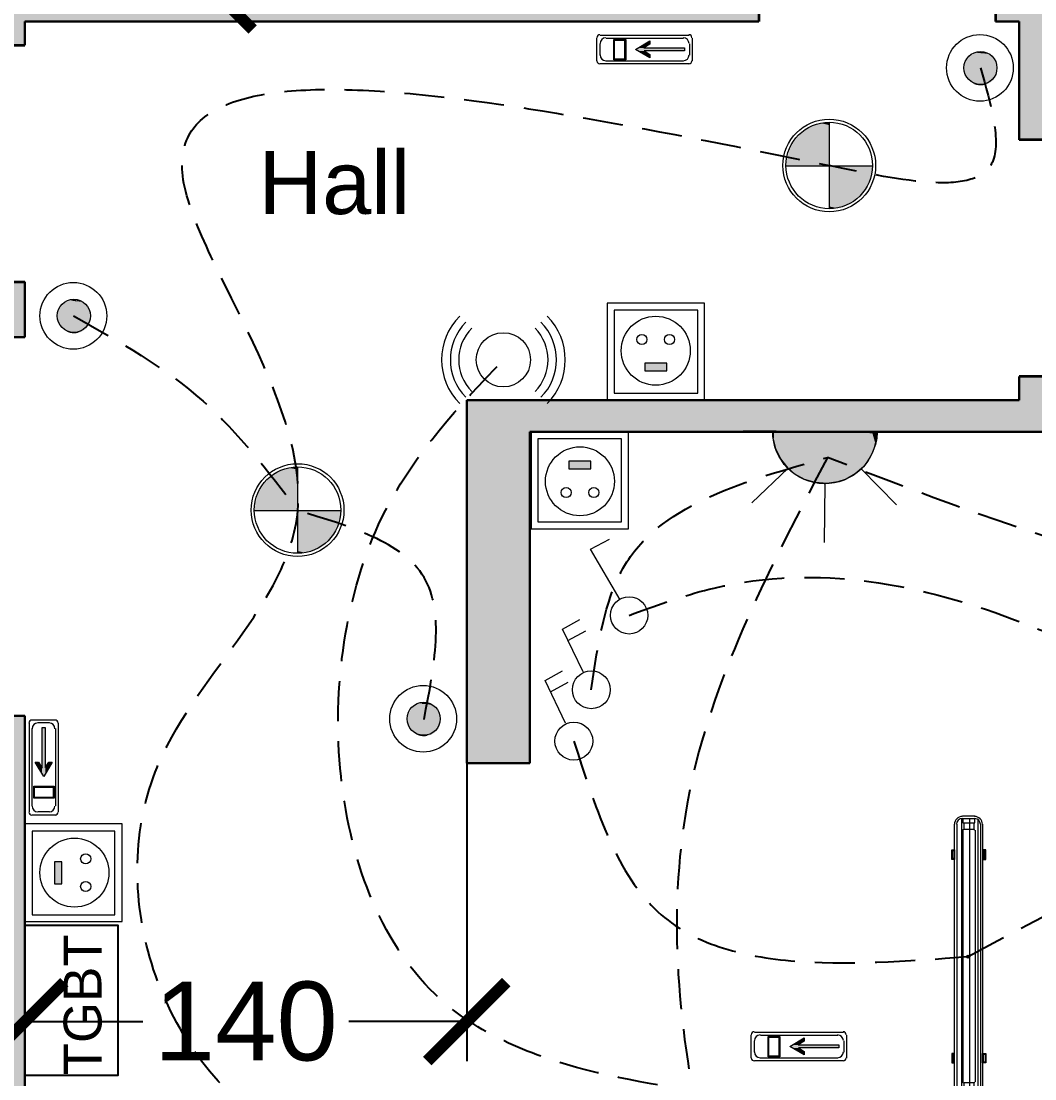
# Model space of a CAD drawing. Header units: centimetres. Extents: x -1638 to 1136, y -35 to 948.
# Drawn here: x 343.8 to 665, y 255 to 590.1 of the extents above; entities that cross this region are included whole.
import ezdxf

# ---------------------------------------------------------------- set-up
doc = ezdxf.new("R2010")
doc.units = ezdxf.units.CM
doc.linetypes.add('INTERROMPU', pattern=[19.05, 12.7, -6.35])
for name, color, linetype in [('1 - Blocs Electriques', 1, 'Continuous'), ('Elect Blocs ProEric', 2, 'Continuous'), ('PDF _00Lighting', 1, 'Continuous'), ('PDF _APD ECL', 1, 'Continuous'), ('PDF _B Appareillage', 5, 'Continuous'), ('PDF _CFO-Electricté', 6, 'Continuous'), ('PDF _ECLAIRAGE', 1, 'Continuous'), ('PDF _Electricté', 7, 'Continuous')]:
    doc.layers.add(name, color=color, linetype=linetype)
for name, color, linetype, lineweight in [('Cotation', 110, 'Continuous', 25), ('Elect Conn', 3, 'INTERROMPU', 25), ('Hachures', 150, 'Continuous', 25), ('Murs', 7, 'Continuous', 30), ('Ouvertures', 30, 'Continuous', 35), ('Textes', 6, 'Continuous', 25)]:
    doc.layers.add(name, color=color, linetype=linetype, lineweight=lineweight)
doc.styles.get("Standard").update_dxf_attribs({"font": 'arial.ttf'})
doc.dimstyles.new('ISO-25', dxfattribs={"dimscale": 10, "dimtxt": 2.5, "dimasz": 2.5, "dimexe": 1.25, "dimexo": 0.625, "dimtad": 0, "dimdec": 0, "dimtxsty": 'Standard', "dimblk": 'ARCHTICK', "dimcen": 2.5, "dimadec": 0, "dimazin": 0, "dimtfac": 1, "dimtdec": 0, "dimtmove": 0, "dimatfit": 3, "dimfxl": 1, "dimarcsym": 0})

# ---------------------------------------------------------------- blocks, each defined once
blk = doc.blocks.new('*U2')
for p, q in [((0, 0), (0, -100)), ((750, 0), (750, -100))]:
    blk.add_line(p, q)
blk.add_lwpolyline([(0, 0), (0, 750), (43.75, 750), (43.75, 0)], close=True)
blk.add_arc((0, 0), 750, 0, 90)
blk = doc.blocks.new('_ArchTick')
at = {"color": 0, "linetype": 'ByBlock', "const_width": 0.15}
blk.add_lwpolyline([(-0.5, -0.5), (0.5, 0.5)], dxfattribs=at)
blk = doc.blocks.new('*D16')
at = {"layer": 'Cotation', "color": 0, "lineweight": -2, "transparency": 16777216}
for p, q in [((351.25, 830), (417.17, 830)), ((404.67, 830), (404.67, 749.04)), ((404.67, 600), (404.67, 680.96)), ((351.25, 600), (417.17, 600))]:
    blk.add_line(p, q, dxfattribs=at)
at = {"layer": 'Defpoints', "color": 0, "transparency": 16777216}
for p in [(345, 830), (345, 600), (404.67, 600)]:
    blk.add_point(p, dxfattribs=at)
at = {"layer": 'Cotation', "color": 0, "lineweight": -2, "transparency": 16777216, "xscale": 25, "yscale": 25, "zscale": 25}
for p, rotation in [((404.67, 830), 90), ((404.67, 600), 270)]:
    blk.add_blockref('_ArchTick', p, dxfattribs=dict(at, rotation=rotation))
at = {"layer": 'Cotation', "color": 0, "transparency": 16777216, "insert": (404.67, 715), "char_height": 25, "attachment_point": 5, "rotation": 90}
blk.add_mtext('230', dxfattribs=at)
blk = doc.blocks.new('*D19')
at = {"layer": 'Cotation', "color": 0, "lineweight": -2, "transparency": 16777216}
for p, q in [((345, 363.75), (345, 260.61)), ((485, 363.75), (485, 260.61)), ((345, 273.11), (382.35, 273.11)), ((485, 273.11), (447.65, 273.11))]:
    blk.add_line(p, q, dxfattribs=at)
at = {"layer": 'Defpoints', "color": 0, "transparency": 16777216}
for p in [(345, 370), (485, 370), (485, 273.11)]:
    blk.add_point(p, dxfattribs=at)
at = {"layer": 'Cotation', "color": 0, "lineweight": -2, "transparency": 16777216, "xscale": 25, "yscale": 25, "zscale": 25, "rotation": 180}
blk.add_blockref('_ArchTick', (345, 273.11), dxfattribs=at)
at = {"layer": 'Cotation', "color": 0, "lineweight": -2, "transparency": 16777216, "xscale": 25, "yscale": 25, "zscale": 25}
blk.add_blockref('_ArchTick', (485, 273.11), dxfattribs=at)
at = {"layer": 'Cotation', "color": 0, "transparency": 16777216, "insert": (415, 273.11), "char_height": 25, "attachment_point": 5}
blk.add_mtext('140', dxfattribs=at)
blk = doc.blocks.new('Hublot étanche  de 2x9W')
at = {"layer": 'PDF _ECLAIRAGE', "color": 3, "lineweight": 0}
for points in [[(0.03, 0.37), (0.03, 11.07)], [(-5.32, 5.72), (5.38, 5.72)]]:
    blk.add_lwpolyline(points, dxfattribs=at)
for radius in [5.76, 5.37]:
    blk.add_circle((0, 5.76), radius, dxfattribs=at)
at = {"layer": 'PDF _ECLAIRAGE', "color": 3, "transparency": 33554559}
for points in [[(-2.62, 10.37), (0.03, 10.37), (-1.8, 10.77)], [(0.03, 10.77), (-1.8, 10.77), (-0.88, 10.98)], [(0.03, 10.37), (-1.8, 10.77), (0.03, 10.77)], [(0.03, 10.98), (-0.88, 10.98), (0.03, 11.07)], [(0.03, 10.77), (0.03, 10.98), (-0.88, 10.98)], [(-4.06, 9.16), (0.03, 9.16), (-3.41, 9.81)], [(-3.41, 9.81), (0.03, 9.81), (-2.62, 10.37)], [(0.03, 9.16), (-3.41, 9.81), (0.03, 9.81)], [(0.03, 9.81), (-2.62, 10.37), (0.03, 10.37)], [(-4.97, 7.55), (0.03, 7.55), (-4.58, 8.37)], [(-4.58, 8.37), (0.03, 8.37), (-4.06, 9.16)], [(0.03, 7.55), (-4.58, 8.37), (0.03, 8.37)], [(0.03, 8.37), (-4.06, 9.16), (0.03, 9.16)], [(-5.32, 5.72), (0.03, 5.72), (-5.23, 6.63)], [(-5.23, 6.63), (0.03, 6.63), (-4.97, 7.55)], [(0.03, 5.72), (-5.23, 6.63), (0.03, 6.63)], [(0.03, 6.63), (-4.97, 7.55), (0.03, 7.55)], [(0.03, 4.81), (5.34, 4.81), (0.03, 5.72)], [(5.34, 4.81), (0.03, 5.72), (5.38, 5.72)], [(0.03, 3.89), (5.08, 3.89), (0.03, 4.81)], [(5.08, 3.89), (0.03, 4.81), (5.34, 4.81)], [(0.03, 3.02), (4.68, 3.02), (0.03, 3.89)], [(4.68, 3.02), (0.03, 3.89), (5.08, 3.89)], [(0.03, 2.28), (4.16, 2.28), (0.03, 3.02)], [(4.16, 2.28), (0.03, 3.02), (4.68, 3.02)], [(0.03, 1.63), (3.47, 1.63), (0.03, 2.28)], [(3.47, 1.63), (0.03, 2.28), (4.16, 2.28)], [(0.03, 1.07), (2.73, 1.07), (0.03, 1.63)], [(2.73, 1.07), (0.03, 1.63), (3.47, 1.63)], [(0.03, 0.67), (1.86, 0.67), (0.03, 1.07)], [(1.86, 0.67), (0.03, 1.07), (2.73, 1.07)], [(0.03, 0.46), (0.99, 0.46), (0.03, 0.67)], [(0.99, 0.46), (0.03, 0.67), (1.86, 0.67)], [(0.03, 0.37), (0.03, 0.46), (0.99, 0.46)]]:
    blk.add_solid(points, dxfattribs=at)
blk = doc.blocks.new('Luminaire étanche LED 1x18W')
at = {"layer": 'PDF _APD ECL', "color": 7, "lineweight": 0}
blk.add_circle((-0.03, 1.78), 0.196, dxfattribs=at)
at = {"layer": 'PDF _B Appareillage', "lineweight": 0}
for points in [[(-16.44, 3.48), (16.44, 3.48)], [(-16.44, 3.18), (16.44, 3.18)], [(-17.44, 0.96), (-17.44, 2.48)], [(17.14, 2.61), (-17.14, 2.61)], [(-17.14, 0.96), (-17.14, 2.48)], [(17.14, 1.61), (-17.14, 1.61)], [(17.14, 2.48), (17.1, 0.96)], [(17.44, 2.48), (17.44, 0.96)], [(17.05, 0.61), (-17.05, 0.61)], [(16.44, 0.26), (-16.44, 0.26)], [(16.44, 0), (-16.44, 0)]]:
    blk.add_lwpolyline(points, dxfattribs=at)
for points in [[(-13.22, 3.48), (-12.05, 3.48), (-12.05, 3.83), (-13.22, 3.83)], [(-13.14, 3.57), (-12.14, 3.57), (-12.14, 3.74), (-13.14, 3.74)], [(13.22, 3.48), (12.05, 3.48), (12.05, 3.83), (13.22, 3.83)], [(13.14, 3.57), (12.14, 3.57), (12.14, 3.74), (13.14, 3.74)], [(-13.22, 0), (-12.05, 0), (-12.05, -0.39), (-13.22, -0.39)], [(13.22, 0), (12.05, 0), (12.05, -0.39), (13.22, -0.39)], [(-13.14, -0.09), (-12.14, -0.09), (-12.14, -0.3), (-13.14, -0.3)], [(13.14, -0.09), (12.14, -0.09), (12.14, -0.3), (13.14, -0.3)]]:
    blk.add_lwpolyline(points, close=True, dxfattribs=at)
at = {"layer": 'PDF _B Appareillage', "color": 7, "lineweight": 0}
for points in [[(-17.01, 0.96), (-16.49, 0.96), (-16.49, 2.44), (-17.01, 2.44)], [(16.57, 0.96), (17.1, 0.96), (17.1, 2.44), (16.57, 2.44)]]:
    blk.add_lwpolyline(points, close=True, dxfattribs=at)
for points in [[(-16.49, 1.04), (-15.7, 1.04), (-15.7, 2.35), (-16.49, 2.35)], [(15.66, 2.44), (-15.57, 2.44)], [(16.57, 2.35), (15.79, 2.35), (15.79, 1.04), (16.57, 1.04)], [(15.66, 0.91), (-15.57, 0.91)]]:
    blk.add_lwpolyline(points, dxfattribs=at)
at = {"layer": 'PDF _B Appareillage', "lineweight": 0}
for centre, radius, start, end in [((-16.47, 2.52), 0.979, 90, 180), ((-16.47, 2.52), 0.718, 90, 180), ((16.41, 2.52), 0.979, 0, 90), ((16.41, 2.52), 0.718, 0, 90), ((-16.47, 1), 0.979, 180, 270), ((-16.47, 1), 0.718, 183.1201, 269.9396), ((16.41, 1), 0.979, 270, 360), ((16.41, 1), 0.718, 270.0604, 356.8799)]:
    blk.add_arc(centre, radius, start, end, dxfattribs=at)
at = {"layer": 'PDF _B Appareillage', "color": 7, "lineweight": 0}
for centre, start, end in [((-15.6, 2.39), 90.0001, 179.9999), ((15.63, 2.39), 0, 89.9999), ((-15.6, 1.08), 180.0001, 269.9999), ((15.63, 1.08), 270.0001, 359.9999)]:
    blk.add_arc(centre, 0.109, start, end, dxfattribs=at)
blk = doc.blocks.new('Applique murale décorative 1x9W')
at = {"layer": 'PDF _00Lighting', "lineweight": 0}
for points in [[(0.02, 6.42), (0.02, 13.77)], [(-4.55, 4.55), (-8.98, 8.94)], [(4.55, 4.55), (8.98, 8.98)], [(10.07, -0.02), (-10.11, -0.02)]]:
    blk.add_lwpolyline(points, dxfattribs=at)
blk.add_lwpolyline([(6.4, 0.04, 0.416195), (-0.04, 6.45, 0.412234), (-6.5, 0)], format="xyb", dxfattribs=at)
at = {"layer": 'PDF _APD ECL', "lineweight": 0}
for points in [[(6.46, 0.02), (6.42, 0.72), (6.29, 1.5), (5.85, 2.68), (5.37, 3.59), (4.81, 4.28), (3.81, 5.2), (2.68, 5.85), (1.67, 6.2), (0.33, 6.42), (-1.15, 6.33), (-2.5, 5.94), (-3.68, 5.29), (-4.55, 4.55), (-5.46, 3.41), (-6.07, 2.2), (-6.42, 0.8), (-6.46, -0.02), (-5.11, -0.02), (-3.85, -0.02), (-2.02, -0.02), (-0.33, -0.02), (0.94, -0.02), (2.41, -0.02), (4.24, 0.02), (5.55, 0.02)], [(-6.46, -0.02), (-6.46, -0.02), (-6.46, -0.02)]]:
    blk.add_lwpolyline(points, close=True, dxfattribs=at)
for points in [[(-6.42, 0.8), (-6.46, -0.02), (-6.42, 0.8)], [(-6.46, -0.02), (6.46, 0.02)]]:
    blk.add_lwpolyline(points, dxfattribs=at)
at = {"layer": 'PDF _APD ECL', "transparency": 33554559}
for points in [[(-4.55, 4.55), (-4.55, -0.02), (-3.68, 5.29)], [(-4.55, -0.02), (-3.68, 5.29), (-3.68, -0.02)], [(-3.68, 5.29), (-3.68, -0.02), (-2.5, 5.94)], [(-3.68, -0.02), (-2.5, 5.94), (-2.5, -0.02)], [(-2.5, 5.94), (-2.5, -0.02), (-1.15, 6.33)], [(-2.5, -0.02), (-1.15, 6.33), (-1.15, -0.02)], [(-1.15, 6.33), (-1.15, -0.02), (0.33, 6.42)], [(-1.15, -0.02), (0.33, 6.42), (0.33, -0.02)], [(0.33, 6.42), (0.33, -0.02), (0.94, 6.33)], [(0.33, -0.02), (0.94, 6.33), (0.94, -0.02)], [(0.94, 6.33), (0.94, -0.02), (1.67, 6.2)], [(0.94, -0.02), (1.67, 6.2), (1.67, -0.02)], [(1.67, 6.2), (1.67, -0.02), (2.41, 5.94)], [(1.67, -0.02), (2.41, 5.94), (2.41, -0.02)], [(2.41, 5.94), (2.41, -0.02), (2.68, 5.85)], [(2.41, -0.02), (2.68, 5.85), (2.68, -0.02)], [(2.68, 5.85), (2.68, -0.02), (3.81, 5.2)], [(-5.46, 3.41), (-5.46, -0.02), (-4.55, 4.55)], [(-5.46, -0.02), (-4.55, 4.55), (-4.55, -0.02)], [(2.68, -0.02), (3.81, 5.2), (3.81, -0.02)], [(3.81, 5.2), (3.81, -0.02), (4.24, 4.81)], [(3.81, -0.02), (4.24, 4.81), (4.24, 0.02)], [(4.24, 4.81), (4.24, 0.02), (4.81, 4.28)], [(4.24, 0.02), (4.81, 4.28), (4.81, 0.02)], [(4.81, 4.28), (4.81, 0.02), (5.37, 3.59)], [(-6.07, 2.2), (-6.07, -0.02), (-5.46, 3.41)], [(-6.07, -0.02), (-5.46, 3.41), (-5.46, -0.02)], [(4.81, 0.02), (5.37, 3.59), (5.37, 0.02)], [(5.37, 3.59), (5.37, 0.02), (5.55, 3.24)], [(5.37, 0.02), (5.55, 3.24), (5.55, 0.02)], [(5.55, 3.24), (5.55, 0.02), (5.85, 2.68)], [(5.55, 0.02), (5.85, 2.68), (5.85, 0.02)], [(5.85, 2.68), (5.85, 0.02), (6.29, 1.5)], [(-6.42, 0.8), (-6.42, -0.02), (-6.07, 2.2)], [(-6.42, -0.02), (-6.07, 2.2), (-6.07, -0.02)], [(5.85, 0.02), (6.29, 1.5), (6.29, 0.02)], [(6.29, 0.02), (6.29, 1.5), (6.42, 0.72)], [(-6.46, -0.02), (-6.42, 0.8), (-6.42, -0.02)], [(6.29, 0.02), (6.42, 0.02), (6.42, 0.72)], [(6.42, 0.02), (6.42, 0.72), (6.46, 0.02)]]:
    blk.add_solid(points, dxfattribs=at)
blk = doc.blocks.new('Interrupteur va et vient')
at = {"layer": 'PDF _Electricté', "lineweight": 0}
for points in [[(-0.681, 3.049), (-2.377, 6.573), (-0.942, 7.399)], [(-1.942, 5.659), (-0.463, 6.442)]]:
    blk.add_lwpolyline(points, dxfattribs=at)
blk.add_circle((0, 1.568), 1.568, dxfattribs=at)
blk = doc.blocks.new('Bouton poussoir avec voyant')
at = {"layer": 'PDF _ECLAIRAGE', "color": 7, "lineweight": 0}
blk.add_circle((0, 2.762), 2.762, dxfattribs=at)
at = {"layer": 'PDF _ECLAIRAGE', "color": 9, "lineweight": 0, "true_color": 0xd19cc7}
blk.add_circle((0.043, 2.762), 1.37, dxfattribs=at)
at = {"layer": 'PDF _ECLAIRAGE', "color": 254, "true_color": 0xfeeab9, "transparency": 33554559}
for points in [[(-0.928, 3.626), (1.247, 3.408), (-1.102, 3.408)], [(-0.754, 3.8), (1.117, 3.626), (-0.928, 3.626)], [(1.117, 3.626), (-0.928, 3.626), (1.247, 3.408)], [(-0.536, 3.93), (0.899, 3.8), (-0.754, 3.8)], [(0.899, 3.8), (-0.754, 3.8), (1.117, 3.626)], [(-0.319, 4.017), (0.682, 3.93), (-0.536, 3.93)], [(0.682, 3.93), (-0.536, 3.93), (0.899, 3.8)], [(-0.058, 4.061), (0.464, 4.017), (-0.319, 4.017)], [(0.464, 4.017), (-0.319, 4.017), (0.682, 3.93)], [(0.203, 4.061), (-0.058, 4.061), (0.464, 4.017)], [(-1.276, 2.973), (1.465, 2.712), (-1.319, 2.712)], [(1.465, 2.712), (-1.319, 2.712), (1.421, 2.451)], [(-1.319, 2.712), (1.421, 2.451), (-1.276, 2.451)], [(-1.189, 3.191), (1.421, 2.973), (-1.276, 2.973)], [(1.421, 2.973), (-1.276, 2.973), (1.465, 2.712)], [(-1.102, 3.408), (1.378, 3.191), (-1.189, 3.191)], [(1.378, 3.191), (-1.189, 3.191), (1.421, 2.973)], [(1.247, 3.408), (-1.102, 3.408), (1.378, 3.191)], [(1.421, 2.451), (-1.276, 2.451), (1.378, 2.19)], [(-1.276, 2.451), (1.378, 2.19), (-1.189, 2.19)], [(1.378, 2.19), (-1.189, 2.19), (1.247, 1.973)], [(-1.189, 2.19), (1.247, 1.973), (-1.102, 1.973)], [(1.247, 1.973), (-1.102, 1.973), (1.117, 1.755)], [(-1.102, 1.973), (1.117, 1.755), (-0.928, 1.755)], [(1.117, 1.755), (-0.928, 1.755), (0.899, 1.581)], [(-0.928, 1.755), (0.899, 1.581), (-0.754, 1.581)], [(0.899, 1.581), (-0.754, 1.581), (0.682, 1.451)], [(-0.754, 1.581), (0.682, 1.451), (-0.536, 1.451)], [(0.682, 1.451), (-0.536, 1.451), (0.464, 1.364)], [(-0.536, 1.451), (0.464, 1.364), (-0.319, 1.364)], [(0.464, 1.364), (-0.319, 1.364), (0.203, 1.32)], [(-0.319, 1.364), (0.203, 1.32), (-0.058, 1.32)]]:
    blk.add_solid(points, dxfattribs=at)
blk = doc.blocks.new('Interrupteur simple allumage')
at = {"layer": 'PDF _Electricté', "lineweight": 0}
blk.add_lwpolyline([(-0.754, 2.84), (-3.19, 7.016), (-1.624, 7.842)], dxfattribs=at)
blk.add_circle((0, 1.544), 1.544, dxfattribs=at)
blk = doc.blocks.new('Détecteur de présence plafonnier 360°')
at = {"layer": 'PDF _CFO-Electricté', "lineweight": 0}
blk.add_circle((0, 3.37), 3.37, dxfattribs=at)
for radius, start, end in [(7.68, 135, 225), (6.59, 135, 225), (6.59, 315, 45), (7.68, 315, 45), (5.55, 135, 225), (5.55, 315, 45)]:
    blk.add_arc((0, 3.37), radius, start, end, dxfattribs=at)
blk = doc.blocks.new("Bloc autonôme d'ambiance & éclairage de sécurité c")
at = {"layer": 'PDF _APD ECL', "color": 7, "lineweight": 0}
for points in [[(-3.83, 3.04), (-2.35, 3.04), (-2.35, 0.52), (-3.83, 0.52)], [(-3.74, 2.96), (-2.48, 2.96), (-2.48, 0.61), (-3.74, 0.61)]]:
    blk.add_lwpolyline(points, close=True, dxfattribs=at)
at = {"layer": 'PDF _Electricté', "color": 3, "lineweight": 0}
for points in [[(-5.92, 0.35), (-5.92, 3.22)], [(-5.52, 3.57), (5.52, 3.57)], [(-4.78, 3.22), (4.83, 3.22)], [(5.92, 3.22), (5.92, 0.35)], [(-5.52, 1.09), (-5.52, 2.48)], [(5.57, 2.48), (5.57, 1.09)], [(5.52, 0), (-5.52, 0)], [(4.83, 0.35), (-4.78, 0.35)]]:
    blk.add_lwpolyline(points, dxfattribs=at)
at = {"layer": 'PDF _Electricté', "lineweight": 0}
blk.add_lwpolyline([(0.65, 2.44), (-0.09, 2), (4.96, 2), (4.96, 1.61), (-0.04, 1.61), (0.65, 1.17), (0.65, 0.74), (-1.13, 1.78), (0.65, 2.87)], close=True, dxfattribs=at)
at = {"layer": 'PDF _Electricté', "color": 3, "lineweight": 0}
for centre, radius, start, end in [((-5.55, 3.26), 0.37, 90, 180), ((-4.81, 2.52), 0.718, 90, 180), ((4.8, 2.52), 0.718, 0, 90), ((5.5, 3.26), 0.37, 0, 90), ((-5.55, 0.38), 0.37, 180, 270), ((-4.81, 1.12), 0.718, 180, 270), ((4.8, 1.12), 0.718, 270, 360), ((5.5, 0.38), 0.37, 270, 360)]:
    blk.add_arc(centre, radius, start, end, dxfattribs=at)
at = {"layer": 'PDF _Electricté', "transparency": 33554559}
for points in [[(0.65, 2.87), (0.65, 2.44), (-0.09, 2.44)], [(-0.83, 2), (4.96, 1.78), (-1.13, 1.78)], [(4.96, 1.78), (-1.13, 1.78), (4.96, 1.61)], [(-1.13, 1.78), (4.96, 1.61), (-0.83, 1.61)], [(-0.09, 2.44), (-0.09, 2), (-0.83, 2)], [(4.96, 2), (-0.83, 2), (4.96, 1.78)], [(-0.83, 1.61), (-0.09, 1.17), (0.65, 1.17)], [(-0.83, 1.61), (-0.04, 1.61), (0.65, 1.17)], [(0.65, 2.44), (-0.09, 2.44), (-0.09, 2)], [(-0.09, 1.17), (0.65, 1.17), (0.65, 0.74)]]:
    blk.add_solid(points, dxfattribs=at)
blk = doc.blocks.new('Prise électrique encastrée 2P+T 220V 16A')
at = {"layer": 'PDF _Electricté', "color": 4, "lineweight": 0}
for points in [[(5.68, 11.31), (-5.68, 11.31), (-5.68, 0), (5.68, 0)], [(4.89, 10.48), (-4.85, 10.48), (-4.85, 0.83), (4.89, 0.83)], [(1.28, 4.31), (-1.28, 4.31), (-1.28, 3.44), (1.28, 3.44)]]:
    blk.add_lwpolyline(points, close=True, dxfattribs=at)
for centre, radius in [((-0.01, 5.77), 4.02), ((-1.62, 7.08), 0.587), ((1.6, 7.08), 0.587)]:
    blk.add_circle(centre, radius, dxfattribs=at)
at = {"layer": 'PDF _Electricté', "color": 4, "transparency": 33554559}
for points in [[(1.28, 4.31), (-1.28, 4.31), (1.28, 3.44)], [(-1.28, 4.31), (1.28, 3.44), (-1.28, 3.44)]]:
    blk.add_solid(points, dxfattribs=at)

msp = doc.modelspace()

# ---------------------------------------------------------------- hatches: boundary and pattern name
at = {"layer": 'Hachures'}
h = msp.add_hatch(color=256, dxfattribs=at)
h.dxf.hatch_style = 1
h.paths.add_polyline_path([(127.56, 850), (0, 850), (0, 710), (20, 710), (20, 830), (127.56, 830)])
h.paths.add_polyline_path([(20, 590), (0, 590), (0, 250), (20, 250)])
h.paths.add_polyline_path([(20, 130), (0, 130), (0, 0), (117.5, 0), (117.5, 20), (20, 20)])
h.paths.add_polyline_path([(345, 370), (322.38, 370), (322.38, 360), (335, 360), (335, 20), (237.5, 20), (237.5, 0), (355, 0), (355, 100), (377.23, 100), (377.23, 120), (345, 120)])
h = msp.add_hatch(color=256, dxfattribs=at)
h.dxf.hatch_style = 1
h.paths.add_polyline_path([(437.8, 850), (247.56, 850), (247.56, 830), (335, 830), (335, 582.5), (345, 582.5), (345, 590), (577.5, 590), (577.5, 600), (345, 600), (345, 830), (437.8, 830)])
h.paths.add_polyline_path([(756.04, 850), (557.8, 850), (557.8, 830), (660, 830), (660, 600), (652.5, 600), (652.5, 590), (660, 590), (660, 552.5), (670, 552.5), (670, 830), (756.04, 830)])
h.paths.add_polyline_path([(990, 230), (970, 230), (970, 120), (827.5, 120), (827.5, 100), (990, 100)])
h.paths.add_polyline_path([(247.38, 370), (200, 370), (200, 377.5), (190, 377.5), (190, 370), (20, 370), (20, 360), (247.38, 360)])
h.paths.add_polyline_path([(345, 507.5), (335, 507.5), (335, 500), (20, 500), (20, 490), (190, 490), (190, 452.5), (200, 452.5), (200, 490), (345, 490)])
h = msp.add_hatch(color=256, dxfattribs=at)
h.dxf.hatch_style = 1
h.paths.add_polyline_path([(970, 470), (670, 470), (670, 477.5), (660, 477.5), (660, 470), (485, 470), (485, 355), (505, 355), (505, 460), (970, 460)])

# ---------------------------------------------------------------- linework, layer by layer
at = {"layer": 'Elect Blocs ProEric'}
msp.add_lwpolyline([(345, 303.62), (374.4, 303.62), (374.4, 256.07), (345, 256.07)], close=True, dxfattribs=at)
at = {"layer": 'Elect Conn'}
for points in [[(999.56, 492.71), (1041.77, 663.86), (1007.69, 875.67), (769.14, 875.67), (506.94, 875.67), (497.73, 854.34)], [(497.23, 854.34), (307.74, 884.36), (-19.01, 865.38), (-34.21, 646.52), (-12.64, 485.18)], [(474.48, 176.14), (474.48, 205.91), (425.41, 238.29), (386.29, 352.16), (431.46, 435.09), (395.01, 541.08), (599.85, 544.4)], [(647.77, 575.3), (651.56, 545.48), (599.85, 544.4)], [(360.34, 496.75), (401.5, 469.66), (431.39, 435.2)], [(831.61, 88.8), (745.29, 76.94), (673.53, 210.32), (474.95, 281.78), (459.25, 435.09), (496.61, 482.81)], [(894.72, 453.08), (809.86, 413.73), (599.27, 451.83)], [(524.46, 378.25), (535.75, 418.77), (599.27, 451.83)], [(599.27, 451.83), (556.17, 348.8), (592.07, 126.97)], [(471.46, 368.87), (471.46, 413.87), (431.26, 435.09)], [(536.45, 401.83), (560.32, 409.74), (757.3, 349.33)], [(518.92, 361.98), (544.55, 308.87), (643.91, 293.68)], [(643.91, 293.68), (769.22, 315.88), (797.85, 270.7), (860.73, 290.9)], [(592.07, 126.97), (679.34, 185.22), (747.78, 288.41)]]:
    msp.add_spline(points, degree=3, dxfattribs=at)
at = {"layer": 'Murs'}
for p, q in [((345, 590), (345, 582.5)), ((577.5, 590), (345, 590)), ((660, 590), (652.5, 590)), ((660, 590), (660, 552.5)), ((345, 507.5), (345, 490)), ((200, 490), (345, 490)), ((660, 477.5), (660, 470)), ((660, 470), (485, 470)), ((485, 470), (485, 355)), ((970, 460), (505, 460)), ((505, 355), (505, 460)), ((322.38, 370), (345, 370)), ((345, 370), (345, 120)), ((485.06, 355), (505, 355))]:
    msp.add_line(p, q, dxfattribs=at)

# ---------------------------------------------------------------- block references
for name, p, xscale, yscale, zscale in [("Bloc autonôme d'ambiance & éclairage de sécurité c", (541.35, 576.56), 2.551555824457822, 2.551555824457822, 2.551555824457822), ('Hublot étanche  de 2x9W', (599.85, 529.69), 2.551555824457822, 2.551555824457822, 2.551555824457822), ('Prise électrique encastrée 2P+T 220V 16A', (544.9, 470), 2.720096749719602, 2.720096749719602, 2.720096749719602), ('Détecteur de présence plafonnier 360°', (496.61, 474.21), 2.551555824457822, 2.551555824457822, 2.551555824457822), ('Hublot étanche  de 2x9W', (431.39, 420.49), 2.551555824457822, 2.551555824457822, 2.551555824457822), ("Bloc autonôme d'ambiance & éclairage de sécurité c", (590.24, 260.63), 2.551555824457822, 2.551555824457822, 2.551555824457822)]:
    msp.add_blockref(name, p, dxfattribs=dict(xscale=xscale, yscale=yscale, zscale=zscale))
for name, p, xscale, yscale, zscale, rotation in [('Prise électrique encastrée 2P+T 220V 16A', (520.84, 460), 2.720096749719602, 2.720096749719602, 2.720096749719602, 180.0000000000001), ('Applique murale décorative 1x9W', (598.53, 460), -2.551555824457822, 2.551555824457822, 2.551555824457822, 179.3812202945694), ("Bloc autonôme d'ambiance & éclairage de sécurité c", (355.54, 353.67), 2.551555824457822, 2.551555824457822, 2.551555824457822, 90), ('Prise électrique encastrée 2P+T 220V 16A', (345, 320.27), 2.720096749719602, 2.720096749719602, 2.720096749719602, 270), ('Luminaire étanche LED 1x18W', (648.45, 293.76), 2.551555824457822, 2.551555824457822, 2.551555824457822, 90)]:
    msp.add_blockref(name, p, dxfattribs=dict(xscale=xscale, yscale=yscale, zscale=zscale, rotation=rotation))
at = {"layer": '1 - Blocs Electriques', "xscale": 3.827333736686732, "yscale": 3.827333736686732, "zscale": 3.827333736686732}
for name, p in [('Bouton poussoir avec voyant', (647.6, 564.73)), ('Bouton poussoir avec voyant', (360.34, 486.17)), ('Interrupteur simple allumage', (536.45, 395.92)), ('Interrupteur va et vient', (524.46, 372.25)), ('Interrupteur va et vient', (518.92, 355.98)), ('Bouton poussoir avec voyant', (471.18, 358.49))]:
    msp.add_blockref(name, p, dxfattribs=at)
at = {"layer": 'Ouvertures', "xscale": -0.1, "yscale": 0.1, "zscale": 0.1}
msp.add_blockref('*U2', (652.5, 600), dxfattribs=at)
at = {"layer": 'Ouvertures', "yscale": 0.1, "zscale": 0.1}
for p, xscale, rotation in [((335, 507.5), 0.1, 90), ((670, 477.5), -0.1, 270)]:
    msp.add_blockref('*U2', p, dxfattribs=dict(at, xscale=xscale, rotation=rotation))

# ---------------------------------------------------------------- texts
at = {"layer": 'Textes'}
msp.add_text('Hall', height=20, dxfattribs=at).set_placement((419.01, 528.99))
msp.add_text('TGBT', height=12, rotation=90, dxfattribs=at).set_placement((369.27, 256.07))

# ---------------------------------------------------------------- dimensions: what is measured, and where the dimension line sits
at = {"layer": 'Cotation'}
dim = msp.add_linear_dim(base=(404.67, 600), p1=(345, 830), p2=(345, 600), angle=90, dimstyle='ISO-25', dxfattribs=at)
dim.commit()
dim.dimension.update_dxf_attribs({"geometry": '*D16', "text_midpoint": (404.67, 715)})
dim = msp.add_linear_dim(base=(485, 273.11), p1=(345, 370), p2=(485, 370), dimstyle='ISO-25', dxfattribs=at)
dim.commit()
dim.dimension.update_dxf_attribs({"geometry": '*D19', "text_midpoint": (415, 273.11)})

doc.saveas('drawing.dxf')
